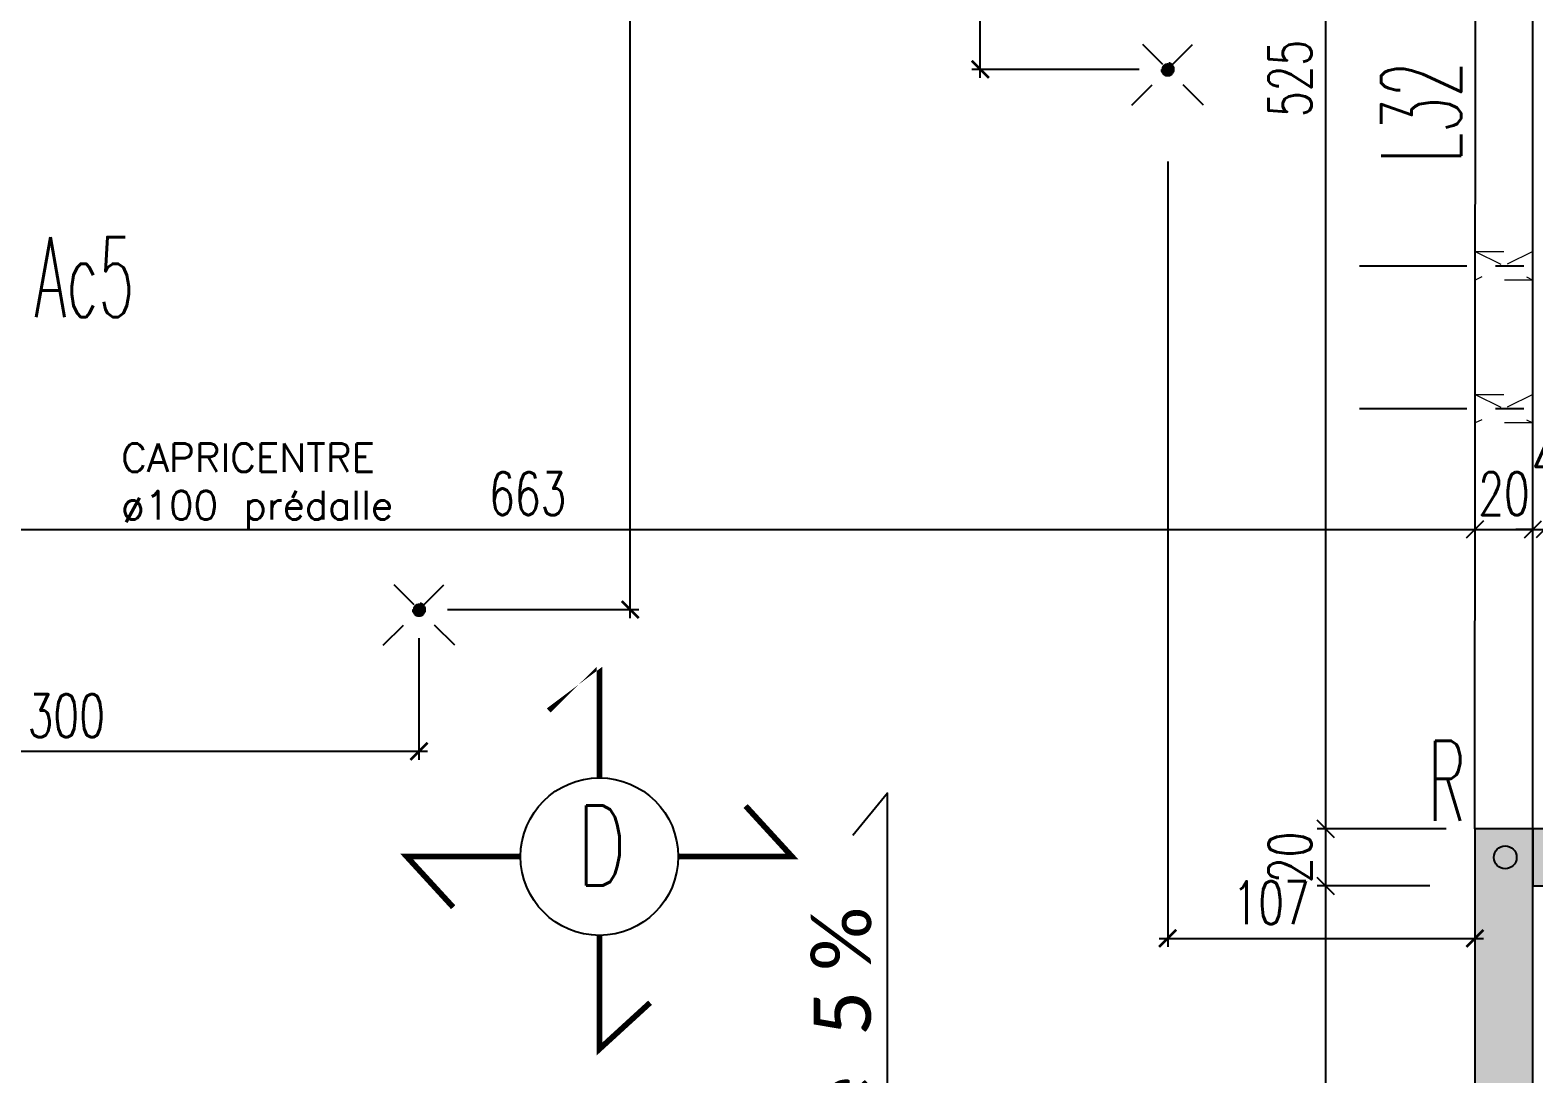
# Model space of a CAD drawing. Extents: x 308 to 787, y -199 to -146.
# Drawn here: x 398.71 to 403.97, y -177.74 to -174.08 of the extents above; entities that cross this region are included whole.
import ezdxf
from ezdxf.enums import TextEntityAlignment as Align

# ---------------------------------------------------------------- set-up
doc = ezdxf.new("R2010")
doc.units = 0
doc.header["$LTSCALE"] = 0.5
doc.header["$MEASUREMENT"] = 0
for name, pattern in [('AXES2', [1.125, 0.75, -0.125, 0.125, -0.125]), ('CACHE', [0.375, 0.25, -0.125]), ('CONTINU', [0]), ('DISCONTINU2', [0.375, 0.25, -0.125])]:
    doc.linetypes.add(name, pattern=pattern)
doc.layers.get('0').update_dxf_attribs({"linetype": 'CONTINUOUS'})
doc.layers.get('DEFPOINTS').update_dxf_attribs({"linetype": 'CONTINUOUS'})
doc.layers.add('00 - RESERVATIONS SPEC Plombier', color=90, linetype='CONTINUOUS', lineweight=20)
for name, color, linetype in [('2_AJSA_txt50', 181, 'CONTINUOUS'), ('_ SERTI RESERVATION', 210, 'CACHE'), ('AXES', 6, 'AXES2'), ('COTATION', 7, 'CONTINUOUS'), ('ELFOATTR', 7, 'CONTINUOUS'), ('MURS', 3, 'CONTINUOUS'), ('PLANCHER', 7, 'CONTINUOUS'), ('POCHAGE', 254, 'CONTINUOUS'), ('POUTRES', 2, 'CONTINUOUS'), ('RAID', 1, 'CONTINUOUS'), ('REPERE-POUT', 4, 'CONTINUOUS'), ('REPERE-RAID', 4, 'CONTINUOUS')]:
    doc.layers.add(name, color=color, linetype=linetype)
doc.styles.add('CALIBRI', font='calibri.ttf')
doc.styles.add('ROMANS8', font='romans.shx', dxfattribs={"width": 0.7})
doc.styles.get("Standard").update_dxf_attribs({"font": 'txt.shx'})
doc.dimstyles.new('COT50 cm', dxfattribs={"dimtxt": 0.15, "dimasz": 0.06, "dimexe": 0.03, "dimexo": 0.1, "dimgap": 0.05, "dimtad": 1, "dimdec": 0, "dimlfac": 100, "dimzin": 0, "dimdsep": 46, "dimtxsty": 'ROMANS8', "dimblk1": 'OBLIQUE', "dimblk2": 'OBLIQUE', "dimsah": 1, "dimcen": 0.03, "dimdle": 0.03, "dimclrt": 1, "dimadec": 0, "dimazin": 0, "dimtfac": 1, "dimtdec": 0, "dimtmove": 0, "dimatfit": 3, "dimfxl": 0, "dimtolj": 1, "dimtzin": 0, "dimlwd": -1, "dimlwe": -1, "dimarcsym": 0})

# ---------------------------------------------------------------- blocks, each defined once
blk = doc.blocks.new('_Oblique')
at = {"layer": 'COTATION', "color": 0, "lineweight": -2}
blk.add_line((-0.5, -0.5), (0.5, 0.5), dxfattribs=at)
blk = doc.blocks.new('*D410')
at = {"layer": 'COTATION', "color": 0, "transparency": 16777216}
for p, q in [((403.2448572107492, -181.9108585639716), (403.2448572107492, -177.0495014521345)), ((403.6088812242008, -177.0795014521345), (403.2148572107492, -177.0795014521345)), ((403.3715252724834, -181.8808585639716), (403.2148572107492, -181.8808585639716))]:
    blk.add_line(p, q, dxfattribs=at)
at = {"layer": 'DEFPOINTS', "color": 0, "transparency": 16777216}
for p in [(403.2448572107492, -177.0795014521345), (403.7088812242009, -177.0795014521345), (403.4715252724835, -181.8808585639716)]:
    blk.add_point(p, dxfattribs=at)
at = {"layer": 'COTATION', "color": 0, "transparency": 16777216, "xscale": 0.06, "yscale": 0.06, "zscale": 0.06}
for p, rotation in [((403.2448572107492, -177.0795014521345), 90), ((403.2448572107492, -181.8808585639716), 270)]:
    blk.add_blockref('_Oblique', p, dxfattribs=dict(at, rotation=rotation))
at = {"layer": 'COTATION', "color": 1, "transparency": 16777216, "insert": (403.1198572107492, -179.4801800080529), "char_height": 0.15, "attachment_point": 5, "rotation": 90, "style": 'ROMANS8'}
blk.add_mtext('\\A1;480', dxfattribs=at)
blk = doc.blocks.new('*D411')
at = {"layer": 'COTATION', "color": 0, "transparency": 16777216}
for p, q in [((403.6665651948871, -176.8795014521245), (403.2148572107492, -176.8795014521245)), ((403.2448572107492, -177.1095014521345), (403.2448572107492, -176.8495014521245)), ((403.6088812242008, -177.0795014521345), (403.2148572107492, -177.0795014521345))]:
    blk.add_line(p, q, dxfattribs=at)
at = {"layer": 'DEFPOINTS', "color": 0, "transparency": 16777216}
for p in [(403.2448572107492, -176.8795014521245), (403.7665651948872, -176.8795014521245), (403.7088812242009, -177.0795014521345)]:
    blk.add_point(p, dxfattribs=at)
at = {"layer": 'COTATION', "color": 0, "transparency": 16777216, "xscale": 0.06, "yscale": 0.06, "zscale": 0.06}
for p, rotation in [((403.2448572107492, -176.8795014521245), 90), ((403.2448572107492, -177.0795014521345), 270)]:
    blk.add_blockref('_Oblique', p, dxfattribs=dict(at, rotation=rotation))
at = {"layer": 'COTATION', "color": 1, "transparency": 16777216, "insert": (403.1198572107492, -176.9795014521295), "char_height": 0.15, "attachment_point": 5, "rotation": 90, "style": 'ROMANS8'}
blk.add_mtext('\\A1;20', dxfattribs=at)
blk = doc.blocks.new('*D412')
at = {"layer": 'COTATION', "color": 0, "transparency": 16777216}
for p, q in [((403.3496629990657, -171.6261835540025), (403.2148572107492, -171.6261835540025)), ((403.2448572107492, -176.9095014521245), (403.2448572107492, -171.5961835540025)), ((403.6665651948871, -176.8795014521245), (403.2148572107492, -176.8795014521245))]:
    blk.add_line(p, q, dxfattribs=at)
at = {"layer": 'DEFPOINTS', "color": 0, "transparency": 16777216}
for p in [(403.2448572107492, -171.6261835540025), (403.4496629990657, -171.6261835540025), (403.7665651948872, -176.8795014521245)]:
    blk.add_point(p, dxfattribs=at)
at = {"layer": 'COTATION', "color": 0, "transparency": 16777216, "xscale": 0.06, "yscale": 0.06, "zscale": 0.06}
for p, rotation in [((403.2448572107492, -171.6261835540025), 90), ((403.2448572107492, -176.8795014521245), 270)]:
    blk.add_blockref('_Oblique', p, dxfattribs=dict(at, rotation=rotation))
at = {"layer": 'COTATION', "color": 1, "transparency": 16777216, "insert": (403.1198572107492, -174.2528425030634), "char_height": 0.15, "attachment_point": 5, "rotation": 90, "style": 'ROMANS8'}
blk.add_mtext('\\A1;525', dxfattribs=at)
blk = doc.blocks.new('*D504')
at = {"layer": 'COTATION', "color": 0, "transparency": 16777216}
for p, q in [((397.1099459278443, -175.8312913826358), (403.7969463965963, -175.8312913826358)), ((397.1399459278443, -175.7993174181523), (397.1399459278443, -175.8612913826358)), ((403.7669463965963, -176.1401122456576), (403.7669463965963, -175.8012913826358))]:
    blk.add_line(p, q, dxfattribs=at)
at = {"layer": 'DEFPOINTS', "color": 0, "transparency": 16777216}
for p in [(397.1399459278443, -175.6993174181523), (403.7669463965963, -175.8312913826358), (403.7669463965963, -176.2401122456576)]:
    blk.add_point(p, dxfattribs=at)
at = {"layer": 'COTATION', "color": 0, "transparency": 16777216, "xscale": 0.06, "yscale": 0.06, "zscale": 0.06, "rotation": 180}
blk.add_blockref('_Oblique', (397.1399459278443, -175.8312913826358), dxfattribs=at)
at = {"layer": 'COTATION', "color": 0, "transparency": 16777216, "xscale": 0.06, "yscale": 0.06, "zscale": 0.06}
blk.add_blockref('_Oblique', (403.7669463965963, -175.8312913826358), dxfattribs=at)
at = {"layer": 'COTATION', "color": 1, "transparency": 16777216, "insert": (400.4534461622203, -175.7062913826358), "char_height": 0.15, "attachment_point": 5, "style": 'ROMANS8'}
blk.add_mtext('\\A1;663', dxfattribs=at)
blk = doc.blocks.new('*D505')
at = {"layer": 'COTATION', "color": 0, "transparency": 16777216}
for p, q in [((403.7369463965964, -175.8312913826358), (403.999640820573, -175.8312913826358)), ((403.7669463965963, -176.1401122456576), (403.7669463965963, -175.8012913826358)), ((403.969640820573, -176.1401081517406), (403.969640820573, -175.8012913826358))]:
    blk.add_line(p, q, dxfattribs=at)
at = {"layer": 'DEFPOINTS', "color": 0, "transparency": 16777216}
for p in [(403.969640820573, -175.8312913826358), (403.7669463965963, -176.2401122456576), (403.969640820573, -176.2401081517406)]:
    blk.add_point(p, dxfattribs=at)
at = {"layer": 'COTATION', "color": 0, "transparency": 16777216, "xscale": 0.06, "yscale": 0.06, "zscale": 0.06, "rotation": 180}
blk.add_blockref('_Oblique', (403.7669463965963, -175.8312913826358), dxfattribs=at)
at = {"layer": 'COTATION', "color": 0, "transparency": 16777216, "xscale": 0.06, "yscale": 0.06, "zscale": 0.06}
blk.add_blockref('_Oblique', (403.969640820573, -175.8312913826358), dxfattribs=at)
at = {"layer": 'COTATION', "color": 1, "transparency": 16777216, "insert": (403.8682861401952, -175.7062913826358), "char_height": 0.15, "attachment_point": 5, "style": 'ROMANS8'}
blk.add_mtext('\\A1;20', dxfattribs=at)
blk = doc.blocks.new('*D506')
at = {"layer": 'COTATION', "color": 0, "transparency": 16777216}
for p, q in [((403.969640820573, -175.8312913826358), (403.909640820573, -175.8312913826358)), ((403.969640820573, -176.1401081517406), (403.969640820573, -175.8012913826358)), ((403.969640820573, -175.8312913826358), (404.01035337106, -175.8312913826358)), ((404.01035337106, -176.1401036973129), (404.01035337106, -175.8012913826358)), ((404.01035337106, -175.8312913826358), (404.07035337106, -175.8312913826358))]:
    blk.add_line(p, q, dxfattribs=at)
at = {"layer": 'DEFPOINTS', "color": 0, "transparency": 16777216}
for p in [(404.01035337106, -175.8312913826358), (403.969640820573, -176.2401081517406), (404.01035337106, -176.2401036973129)]:
    blk.add_point(p, dxfattribs=at)
at = {"layer": 'COTATION', "color": 0, "transparency": 16777216, "xscale": 0.06, "yscale": 0.06, "zscale": 0.06}
blk.add_blockref('_Oblique', (403.969640820573, -175.8312913826358), dxfattribs=at)
at = {"layer": 'COTATION', "color": 0, "transparency": 16777216, "xscale": 0.06, "yscale": 0.06, "zscale": 0.06, "rotation": 180}
blk.add_blockref('_Oblique', (404.01035337106, -175.8312913826358), dxfattribs=at)
at = {"layer": 'COTATION', "color": 1, "transparency": 16777216, "insert": (404.0102956175165, -175.587248223242), "char_height": 0.15, "attachment_point": 5, "style": 'ROMANS8'}
blk.add_mtext('\\A1;4', dxfattribs=at)
blk = doc.blocks.new('Ldouille')
h = blk.add_hatch(color=256)
h.dxf.hatch_style = 1
h.paths.add_polyline_path([(8.822773568256626, 2.486899575160351e-13, 0.999999999999999), (-8.822773568257338, 2.459194434671962e-13, 0.9999999999999994)])
for p, q in [((-50.00000000000036, 50.00000000000025), (49.99999999999964, -49.99999999999975)), ((49.99999999999964, 50.00000000000025), (-50.00000000000036, -49.99999999999975))]:
    blk.add_line(p, q)
blk.add_circle((-3.552713678800501e-13, 2.486899575160351e-13), 8.82277356825698)
at = {"layer": 'ELFOATTR', "flags": 11}
for tag, p in [('LUM', (45.28491096443012, -4.44793329683446, -1.279791646303075e-09)), ('NOM', (45.28491096443012, -21.18741207147478, -1.279791646303075e-09))]:
    blk.add_attdef(tag, p, '', height=10, dxfattribs=at)
blk = doc.blocks.new('_ArchTick')
at = {"color": 0, "linetype": 'ByBlock', "const_width": 0.15}
blk.add_lwpolyline([(-0.5, -0.5), (0.5, 0.5)], dxfattribs=at)
blk = doc.blocks.new('*D1118')
at = {"layer": '_ SERTI RESERVATION', "color": 0, "linetype": 'CONTINU', "transparency": 16777216}
for p, q in [((400.0732476566629, -176.2121321396626), (400.0732476566629, -176.6385730715834)), ((397.0699554731665, -176.3291291266219), (397.0699554731665, -176.6385730715834)), ((400.1032476566629, -176.6085730715834), (397.0399554731665, -176.6085730715834))]:
    blk.add_line(p, q, dxfattribs=at)
at = {"layer": 'DEFPOINTS', "color": 0, "linetype": 'CONTINU', "transparency": 16777216}
for p in [(400.0732476566629, -176.1121321396626), (397.0699554731665, -176.2291291266219), (397.0699554731665, -176.6085730715834)]:
    blk.add_point(p, dxfattribs=at)
at = {"layer": '_ SERTI RESERVATION', "color": 0, "linetype": 'CONTINU', "transparency": 16777216, "xscale": 0.06, "yscale": 0.06, "zscale": 0.06, "rotation": 180}
blk.add_blockref('_ArchTick', (397.0699554731665, -176.6085730715834), dxfattribs=at)
at = {"layer": '_ SERTI RESERVATION', "color": 0, "linetype": 'CONTINU', "transparency": 16777216, "xscale": 0.06, "yscale": 0.06, "zscale": 0.06}
blk.add_blockref('_ArchTick', (400.0732476566629, -176.6085730715834), dxfattribs=at)
at = {"layer": '_ SERTI RESERVATION', "linetype": 'CONTINU', "transparency": 16777216, "insert": (398.8396471970163, -176.4835730715834), "char_height": 0.15, "attachment_point": 5, "style": 'ROMANS8'}
blk.add_mtext('\\A1;300', dxfattribs=at)
blk = doc.blocks.new('*D1119')
at = {"layer": '_ SERTI RESERVATION', "color": 0, "linetype": 'CONTINU', "transparency": 16777216}
for p, q in [((400.8122111519515, -176.1421321396626), (400.8122111519515, -171.5963980693946)), ((400.8122111519515, -171.6263980693946), (400.8422111519515, -171.6263980693946)), ((400.173247656663, -176.1121321396626), (400.8422111519515, -176.1121321396626))]:
    blk.add_line(p, q, dxfattribs=at)
at = {"layer": 'DEFPOINTS', "color": 0, "linetype": 'CONTINU', "transparency": 16777216}
for p in [(400.7885690225652, -171.6263980693946), (400.8122111519515, -171.6263980693946), (400.0732476566629, -176.1121321396626)]:
    blk.add_point(p, dxfattribs=at)
at = {"layer": '_ SERTI RESERVATION', "color": 0, "linetype": 'CONTINU', "transparency": 16777216, "xscale": 0.06, "yscale": 0.06, "zscale": 0.06}
for p, rotation in [((400.8122111519515, -171.6263980693946), 90), ((400.8122111519515, -176.1121321396626), 270)]:
    blk.add_blockref('_ArchTick', p, dxfattribs=dict(at, rotation=rotation))
at = {"layer": '_ SERTI RESERVATION', "linetype": 'CONTINU', "transparency": 16777216, "insert": (400.6872111519515, -173.8692651045286), "char_height": 0.15, "attachment_point": 5, "rotation": 90, "style": 'ROMANS8'}
blk.add_mtext('\\A1;449', dxfattribs=at)
blk = doc.blocks.new('*D1120')
at = {"layer": '_ SERTI RESERVATION', "color": 0, "linetype": 'CONTINU', "transparency": 16777216}
for p, q in [((402.1363928848405, -171.6263361132506), (402.0063928848406, -171.6263361132506)), ((402.0363928848406, -174.2511007959435), (402.0363928848406, -171.5963361132506)), ((402.5920081958235, -174.2211007959435), (402.0063928848406, -174.2211007959435))]:
    blk.add_line(p, q, dxfattribs=at)
at = {"layer": 'DEFPOINTS', "color": 0, "linetype": 'CONTINU', "transparency": 16777216}
for p in [(402.0363928848406, -171.6263361132506), (402.2363928848405, -171.6263361132506), (402.6920081958235, -174.2211007959435)]:
    blk.add_point(p, dxfattribs=at)
at = {"layer": '_ SERTI RESERVATION', "color": 0, "linetype": 'CONTINU', "transparency": 16777216, "xscale": 0.06, "yscale": 0.06, "zscale": 0.06}
for p, rotation in [((402.0363928848406, -171.6263361132506), 90), ((402.0363928848406, -174.2211007959435), 270)]:
    blk.add_blockref('_ArchTick', p, dxfattribs=dict(at, rotation=rotation))
at = {"layer": '_ SERTI RESERVATION', "linetype": 'CONTINU', "transparency": 16777216, "insert": (401.9113928848406, -172.923718454597), "char_height": 0.15, "attachment_point": 5, "rotation": 90, "style": 'ROMANS8'}
blk.add_mtext('\\A1;259', dxfattribs=at)
blk = doc.blocks.new('*D1121')
at = {"layer": '_ SERTI RESERVATION', "color": 0, "linetype": 'CONTINU', "transparency": 16777216}
for p, q in [((402.6920081958235, -174.5435189477074), (402.6920081958235, -177.293085549445)), ((403.7665651933967, -177.2019222058284), (403.7665651933967, -177.293085549445)), ((402.6620081958235, -177.263085549445), (403.7965651933967, -177.263085549445))]:
    blk.add_line(p, q, dxfattribs=at)
at = {"layer": 'DEFPOINTS', "color": 0, "linetype": 'CONTINU', "transparency": 16777216}
for p in [(402.6920081958235, -174.4435189477074), (403.7665651933967, -177.1019222058284), (403.7665651933967, -177.263085549445)]:
    blk.add_point(p, dxfattribs=at)
at = {"layer": '_ SERTI RESERVATION', "color": 0, "linetype": 'CONTINU', "transparency": 16777216, "xscale": 0.06, "yscale": 0.06, "zscale": 0.06, "rotation": 180}
blk.add_blockref('_ArchTick', (402.6920081958235, -177.263085549445), dxfattribs=at)
at = {"layer": '_ SERTI RESERVATION', "color": 0, "linetype": 'CONTINU', "transparency": 16777216, "xscale": 0.06, "yscale": 0.06, "zscale": 0.06}
blk.add_blockref('_ArchTick', (403.7665651933967, -177.263085549445), dxfattribs=at)
at = {"layer": '_ SERTI RESERVATION', "linetype": 'CONTINU', "transparency": 16777216, "insert": (403.053431302377, -177.138085549445), "char_height": 0.15, "attachment_point": 5, "style": 'ROMANS8'}
blk.add_mtext('\\A1;107', dxfattribs=at)

msp = doc.modelspace()

# ---------------------------------------------------------------- hatches: boundary and pattern name
at = {"layer": 'POCHAGE'}
h = msp.add_hatch(color=256, dxfattribs=at)
h.dxf.hatch_style = 1
h.paths.add_polyline_path([(403.7660997922737, -181.8808585639715), (403.9699579284616, -181.8808585639715), (403.9704233298266, -176.8795014521245), (403.7665651936388, -176.8795014521245)])
msp.add_hatch(color=251, dxfattribs=at).paths.add_polyline_path([(403.9695727423297, -177.0795014521345), (404.0095834140191, -177.0795014521345), (404.0095834140191, -176.8795014521344), (403.9695727423297, -176.8795014521344)])
at = {"layer": 'RAID'}
msp.add_hatch(color=256, dxfattribs=at).paths.add_polyline_path([(403.8326053457379, -176.9795044846433, 1), (403.912605345738, -176.9795044846433, 1)])

# ---------------------------------------------------------------- linework, layer by layer
at = {"layer": '00 - RESERVATIONS SPEC Plombier', "color": 100, "linetype": 'DISCONTINU2', "ltscale": 0.5}
for p, q in [((403.9696209439444, -174.8587924029171), (403.7677442729782, -174.9587933220196)), ((403.7677442729782, -174.8587933220197), (403.9696223829069, -174.9587923356869)), ((403.9696209439444, -175.3587924029171), (403.7677442729782, -175.4587933220198)), ((403.7677442729782, -175.3587933220199), (403.9696223829069, -175.4587923356867))]:
    msp.add_line(p, q, dxfattribs=at)
for points in [[(403.7677442729782, -174.8587933220197), (403.9696209439444, -174.8587924029171), (403.9696223829069, -174.9587923356869), (403.7677442729782, -174.9587933220196)], [(403.7677442729782, -175.3587933220199), (403.9696209439444, -175.3587924029171), (403.9696223829069, -175.4587923356867), (403.7677442729782, -175.4587933220198)]]:
    msp.add_lwpolyline(points, close=True, dxfattribs=at)
at = {"layer": '2_AJSA_txt50', "color": 1}
msp.add_lwpolyline([(401.7123521853284, -178.7101074911129), (401.7123521853284, -176.754670370373), (401.5912186957196, -176.90280620158)], dxfattribs=at)
at = {"layer": 'AXES', "color": 1}
for p, q in [((403.3631040818282, -174.9087933220196), (404.7916048113175, -174.9087933220196)), ((403.3631040788439, -175.4087660463829), (404.7916048083332, -175.4087660463829))]:
    msp.add_line(p, q, dxfattribs=at)
at = {"layer": 'MURS'}
msp.add_line((403.9696500212083, -176.8795014521344), (403.7665651936388, -176.8795014521245), dxfattribs=at)
for points in [[(403.7665651936388, -176.8795014521245), (403.7660997922737, -181.8808585639715), (397.0699354765788, -181.8808585639715), (397.0699354765788, -176.8808586450245), (396.8899354765672, -176.8808586450245), (396.8899354765672, -181.8862649837375), (389.6098649078519, -181.8862649837378), (389.6098649078519, -179.6808592104147), (389.4298648916577, -179.6808579273464), (389.4298648916577, -181.8862649837377), (382.1727590590713, -181.8862649837377), (382.1730447543637, -174.6561266720805), (381.973044754352, -174.6561266720805), (381.973044754352, -179.6803511284709), (376.2944845659613, -179.6803511284709)], [(376.2944845659613, -179.8762649829908), (381.969644532665, -179.8762649828655), (381.9699354765673, -182.0862649835511), (403.9699388728139, -182.0856368599104), (403.9696500212083, -176.8795014521344)]]:
    msp.add_lwpolyline(points, dxfattribs=at)
at = {"layer": 'PLANCHER', "color": 1, "const_width": 0.02}
for points in [[(400.7042431498152, -176.7011359073578), (400.7042431498148, -176.3030545033807), (400.5270532867057, -176.4653455802801)], [(400.9799072377531, -176.976799995295), (401.3779886417301, -176.9767999952946), (401.2156975648307, -176.7996101321855)], [(400.4285790618781, -176.9767999952956), (400.030497657901, -176.9767999952959), (400.1927887348005, -177.1539898584051)], [(400.7042431498157, -177.2524640832328), (400.7042431498161, -177.6505454872099), (400.8814330129253, -177.4882544103103)]]:
    msp.add_lwpolyline(points, dxfattribs=at)
at = {"layer": 'PLANCHER', "color": 1}
msp.add_circle((400.7042431498155, -176.9767999952953), 0.2756640879375505, dxfattribs=at)
at = {"layer": 'POCHAGE', "color": 251}
msp.add_lwpolyline([(403.9695727423297, -177.0795014521345), (404.0095834140191, -177.0795014521345), (404.0095834140191, -176.8795014521344), (403.9695727423297, -176.8795014521344)], close=True, dxfattribs=at)
at = {"layer": 'POUTRES'}
for p, q in [((403.7665651933967, -176.8795040540184), (403.7696972226462, -171.62615400911)), ((403.969650021209, -176.8795014631502), (403.9695744290497, -171.6262645355381))]:
    msp.add_line(p, q, dxfattribs=at)
at = {"layer": 'RAID'}
msp.add_circle((403.872605345738, -176.9795044846433), 0.04, dxfattribs=at)

# ---------------------------------------------------------------- block references
at = {"layer": '_ SERTI RESERVATION', "xscale": -0.002500000019839044, "yscale": 0.002500000019839044, "zscale": 0.003999999999999999, "rotation": 180}
for p in [(402.6920081958235, -174.2211007959435), (400.0732476566629, -176.1121321396626)]:
    msp.add_blockref('Ldouille', p, dxfattribs=at)

# ---------------------------------------------------------------- texts
at = {"layer": '2_AJSA_txt50', "color": 1, "style": 'CALIBRI'}
msp.add_text('pente  5 %%%', height=0.2, rotation=90, dxfattribs=at).set_placement((401.6538357027674, -178.4875567277908))
at = {"layer": '_ SERTI RESERVATION', "linetype": 'ByBlock', "insert": (399.0318279766566, -175.5302825912793), "char_height": 0.1, "attachment_point": 1}
msp.add_mtext_dynamic_manual_height_columns('CAPRICENTRE\\Pø100 prédalle', width=1.472690524271457, gutter_width=7.922740868216351, heights=[0], dxfattribs=at)
at = {"layer": 'PLANCHER', "color": 1, "width": 0.7}
msp.add_text('D', height=0.28, dxfattribs=at).set_placement((400.7120091535828, -176.9380603831468), align=Align.MIDDLE)
at = {"layer": 'REPERE-POUT', "width": 0.519}
msp.add_text('L32', height=0.28, rotation=90, dxfattribs=at).set_placement((403.7182395234155, -174.5489913929587))
msp.add_text('Ac5', height=0.28, dxfattribs=at).set_placement((398.727987173394, -175.088180413945))
at = {"layer": 'REPERE-RAID', "color": 4, "width": 0.519}
msp.add_text('R', height=0.28, dxfattribs=at).set_placement((403.602531803144, -176.8510721469661))

# ---------------------------------------------------------------- dimensions: what is measured, and where the dimension line sits
at = {"layer": '_ SERTI RESERVATION', "linetype": 'CONTINU'}
for base, p1, p2, picture, middle in [((400.8122111519515, -171.6263980693946), (400.0732476566629, -176.1121321396626), (400.7885690225652, -171.6263980693946), '*D1119', (400.6872111519515, -173.8692651045286)), ((402.0363928848406, -171.6263361132506), (402.6920081958235, -174.2211007959435), (402.2363928848405, -171.6263361132506), '*D1120', (401.9113928848406, -172.923718454597))]:
    dim = msp.add_linear_dim(base=base, p1=p1, p2=p2, angle=90, dimstyle='COT50 cm', override={"dimblk": 'ArchTick', "dimsah": 0, "dimclrt": 256, "dimfxl": 3}, dxfattribs=at)
    dim.commit()
    dim.dimension.update_dxf_attribs({"geometry": picture, "text_midpoint": middle})
for base, p1, p2, picture, middle in [((403.7665651933967, -177.263085549445), (402.6920081958235, -174.4435189477074), (403.7665651933967, -177.1019222058284), '*D1121', (403.053431302377, -177.263085549445)), ((397.0699554731665, -176.6085730715834), (400.0732476566629, -176.1121321396626), (397.0699554731665, -176.2291291266219), '*D1118', (398.8396471970163, -176.6085730715834))]:
    dim = msp.add_linear_dim(base=base, p1=p1, p2=p2, dimstyle='COT50 cm', override={"dimblk": 'ArchTick', "dimsah": 0, "dimclrt": 256, "dimfxl": 3}, dxfattribs=at)
    dim.commit()
    dim.dimension.update_dxf_attribs({"geometry": picture, "text_midpoint": middle, "dimtype": 160})
at = {"layer": 'COTATION'}
for base, p1, p2, picture, middle in [((403.2448572107492, -171.6261835540025), (403.7665651948872, -176.8795014521245), (403.4496629990657, -171.6261835540025), '*D412', (403.1198572107492, -174.2528425030634)), ((403.2448572107492, -177.0795014521345), (403.4715252724835, -181.8808585639716), (403.7088812242009, -177.0795014521345), '*D410', (403.1198572107492, -179.4801800080529))]:
    dim = msp.add_linear_dim(base=base, p1=p1, p2=p2, angle=90, dimstyle='COT50 cm', override={"dimtmove": 1}, dxfattribs=at)
    dim.commit()
    dim.dimension.update_dxf_attribs({"geometry": picture, "text_midpoint": middle})
for base, p1, p2, picture, middle in [((404.01035337106, -175.8312913826358), (403.969640820573, -176.2401081517406), (404.01035337106, -176.2401036973129), '*D506', (404.0102956175165, -175.712248223242)), ((403.969640820573, -175.8312913826358), (403.7669463965963, -176.2401122456576), (403.969640820573, -176.2401081517406), '*D505', (403.8682861401952, -175.8312913826358))]:
    dim = msp.add_linear_dim(base=base, p1=p1, p2=p2, dimstyle='COT50 cm', override={"dimtmove": 1}, dxfattribs=at)
    dim.commit()
    dim.dimension.update_dxf_attribs({"geometry": picture, "text_midpoint": middle, "dimtype": 160})
dim = msp.add_linear_dim(base=(403.7669463965963, -175.8312913826358), p1=(397.1399459278443, -175.6993174181523), p2=(403.7669463965963, -176.2401122456576), dimstyle='COT50 cm', override={"dimtmove": 1}, dxfattribs=at)
dim.commit()
dim.dimension.update_dxf_attribs({"geometry": '*D504', "text_midpoint": (400.4534461622203, -175.7062913826358)})
dim = msp.add_linear_dim(base=(403.2448572107492, -176.8795014521245), p1=(403.7088812242009, -177.0795014521345), p2=(403.7665651948872, -176.8795014521245), angle=90, dimstyle='COT50 cm', override={"dimtmove": 1}, dxfattribs=at)
dim.commit()
dim.dimension.update_dxf_attribs({"geometry": '*D411', "text_midpoint": (403.2448572107492, -176.9795014521295), "dimtype": 160})

doc.saveas('drawing.dxf')
